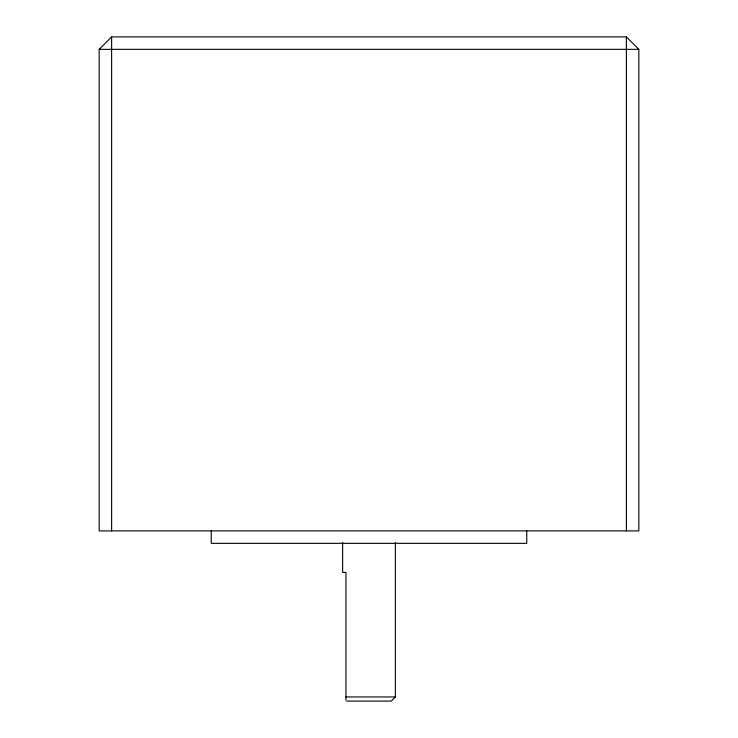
<?xml version="1.0" encoding="UTF-8"?>
<svg xmlns="http://www.w3.org/2000/svg" width="738" height="738" viewBox="0 0 738 738"><rect width="100%" height="100%" fill="white"/><g stroke="black" fill="none" stroke-linecap="round" stroke-linejoin="round"><path stroke-width="1.11" d="M99.169 49.354L111.623 36.9L626.377 36.9L638.831 49.354L638.831 530.899L99.169 530.899L99.169 49.354L638.831 49.354M395.356 542.43L395.356 696.949L391.205 701.1L346.786 701.1M345.956 696.949L395.356 696.949M626.377 36.9L626.377 530.899M111.623 36.9L111.623 530.899M526.747 530.899L526.747 543.352L211.252 543.352L211.252 530.899M345.956 700.27L345.956 572.411L342.635 572.411L342.635 542.43"/></g></svg>
